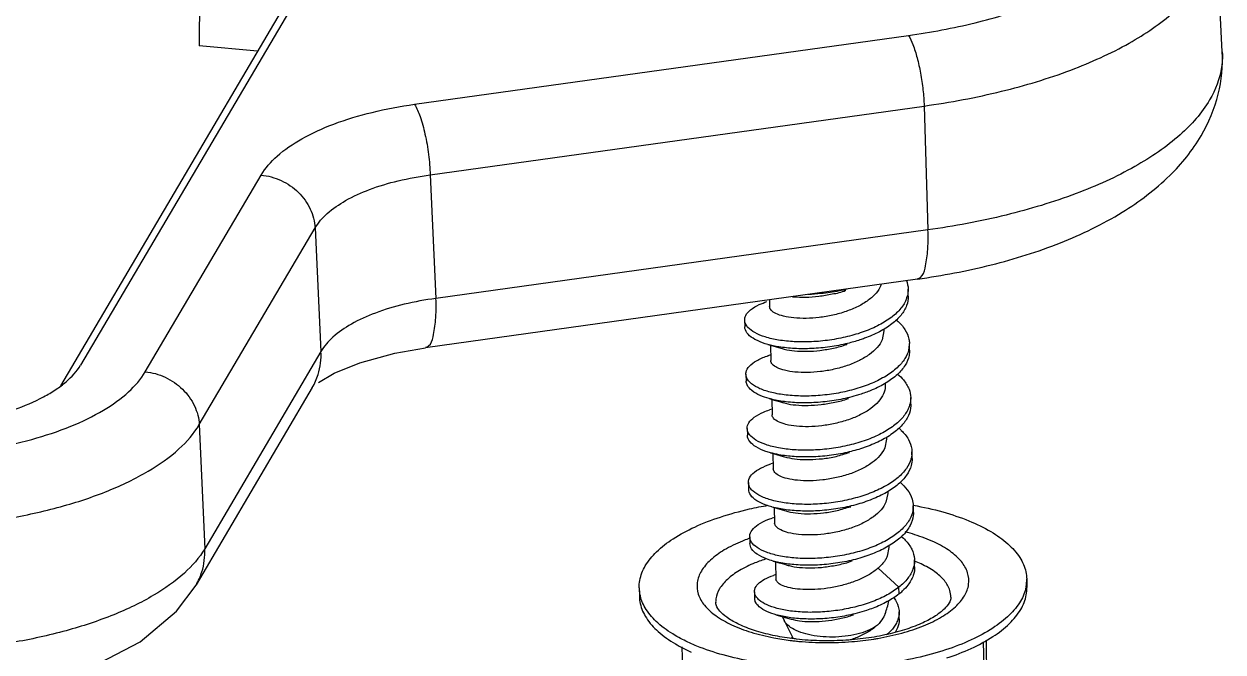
# Model space of a CAD drawing. Header units: millimetres. Extents: x 1690 to 2009, y -242 to -21.
# Drawn here: x 1804.66 to 1826.57, y -214.2 to -202.71 of the extents above; entities that cross this region are included whole.
import ezdxf

# ---------------------------------------------------------------- set-up
doc = ezdxf.new("R2010")
doc.units = ezdxf.units.MM
doc.layers.add('02___PRT_ALL_AXES', color=7, linetype='Continuous')
doc.layers.add('3_ALL_AXES', color=7, linetype='Continuous')

# ---------------------------------------------------------------- blocks, each defined once
blk = doc.blocks.new('u40')
at = {"color": 7, "linetype": 'Continuous'}
for p, q in [((-4.165, 46.543), (-15.194, 27.797)), ((-13.004, 35.909), (-13.031, 33.636)), ((5.667, 33.523), (5.549, 35.76)), ((-11.53, 34.269), (-15.561, 27.418)), ((-9.094, 32.566), (-0.068, 33.826)), ((-11.961, 33.536), (-13.031, 33.636)), ((-8.807, 31.275), (0.219, 32.535)), ((0.219, 32.535), (0.289, 30.269)), ((-14.014, 27.674), (-11.897, 31.272)), ((-8.807, 31.275), (-8.701, 29.015)), ((-13.026, 26.707), (-10.909, 30.305)), ((-10.909, 30.305), (-10.803, 28.045)), ((0.289, 30.269), (-8.701, 29.015)), ((0.097, 29.37), (-8.893, 28.115)), ((-0.07, 29.059), (-0.073, 29.183)), ((-3.061, 28.618), (-3.058, 28.494)), ((-0.515, 28.421), (-0.548, 28.261)), ((-0.047, 28.069), (-0.05, 28.193)), ((-10.803, 28.045), (-12.927, 24.435)), ((-2.586, 27.983), (-2.63, 27.968)), ((-3.037, 27.628), (-3.035, 27.504)), ((-10.961, 27.385), (-13.085, 23.775)), ((-0.024, 27.079), (-0.027, 27.203)), ((-2.562, 26.993), (-2.607, 26.978)), ((-13.026, 26.707), (-12.927, 24.435)), ((-3.014, 26.638), (-3.011, 26.514)), ((-0.469, 26.441), (-0.501, 26.281)), ((-0.001, 26.089), (-0.003, 26.213)), ((-2.539, 26.002), (-2.583, 25.988)), ((-2.991, 25.647), (-2.988, 25.524)), ((-0.446, 25.451), (-0.478, 25.291)), ((0.023, 25.099), (0.02, 25.223)), ((-2.516, 25.012), (-2.56, 24.998)), ((-2.968, 24.657), (-2.965, 24.534)), ((-0.423, 24.461), (-0.455, 24.3)), ((0.046, 24.109), (0.043, 24.232)), ((-2.492, 23.966), (-2.535, 23.95)), ((-0.243, 23.734), (-0.62, 24.084)), ((-13.086, 23.773), (-13.085, 23.775)), ((-0.24, 23.611), (-0.243, 23.734)), ((-2.88, 23.651), (-2.878, 23.528)), ((-0.235, 23.158), (-0.238, 23.281)), ((-2.278, 23.171), (-2.21, 23.152)), ((-2.184, 22.813), (-2.224, 22.797))]:
    blk.add_line(p, q, dxfattribs=at)
for points in [[(-10.85, 27.476), (-10.564, 27.646), (-10.095, 27.839), (-9.452, 28.016), (-8.893, 28.115)], [(-2.635, 28.173), (-2.545, 28.148), (-2.444, 28.119), (-2.377, 28.1)], [(-2.611, 27.183), (-2.522, 27.158), (-2.421, 27.129), (-2.353, 27.109)], [(-2.588, 26.193), (-2.499, 26.168), (-2.398, 26.139), (-2.33, 26.119)], [(-2.565, 25.203), (-2.476, 25.178), (-2.374, 25.149), (-2.307, 25.129)], [(-2.542, 24.213), (-2.452, 24.188), (-2.351, 24.159), (-2.284, 24.139)], [(-19.39, 21.701), (-18.373, 21.657), (-17.203, 21.726), (-16.055, 21.93), (-14.984, 22.276), (-14.104, 22.738), (-13.442, 23.296), (-13.086, 23.773)], [(-2.472, 23.225), (-2.381, 23.2), (-2.278, 23.171)]]:
    blk.add_lwpolyline(points, dxfattribs=at)
for centre, radius, start, end in [((-0.957, 29.416), 0.42, 336.8322, 340.4175), ((-0.573, 29.184), 0.501, 339.5355, 345.8385), ((-0.503, 28.183), 0.453, 346.3687, 1.2957), ((-2.748, 26.691), 0.278, 215.7769, 216.931), ((-0.471, 26.205), 0.468, 344.7823, 345.8768), ((-0.448, 24.231), 0.492, 341.0978, 345.8793), ((-0.945, 24.498), 1.133, 308.4657, 312.7785)]:
    blk.add_arc(centre, radius, start, end, dxfattribs=at)
for points, start_tangent, end_tangent in [([(-0.068, 33.826), (1.149, 34.057), (2.245, 34.393), (3.165, 34.818), (3.871, 35.313), (4.331, 35.857), (4.525, 36.425), (4.445, 36.994), (4.095, 37.538), (3.488, 38.033), (2.972, 38.318)], (0.990405, 0.138198), (-0.902788, 0.430087)), ([(0.219, 32.535), (1.634, 32.804), (2.902, 33.193), (3.968, 33.686), (4.786, 34.259), (5.319, 34.889), (5.544, 35.548), (5.548, 35.76)], (0.990405, 0.138198), (-0.057013, 0.998373)), ([(-0.068, 33.826), (0.014, 33.657), (0.09, 33.419), (0.153, 33.135), (0.198, 32.83), (0.219, 32.535)], (0.541472, -0.840719), (0.0308, -0.999526)), ([(0.097, 29.37), (1.446, 29.63), (2.709, 30.033), (3.839, 30.592), (4.706, 31.262), (5.281, 31.992), (5.593, 32.753), (5.667, 33.523)], (0.990405, 0.138198), (-0.052472, 0.998622)), ([(5.666, 33.523), (5.662, 33.31), (5.654, 33.245)], (0.057013, -0.998373), (-0.145205, -0.989402)), ([(5.654, 33.245), (5.434, 32.645), (4.897, 32.009), (4.072, 31.43), (2.996, 30.934), (1.716, 30.541), (0.289, 30.269)], (-0.145205, -0.989402), (-0.990405, -0.138198)), ([(-11.897, 31.272), (-11.606, 31.618), (-11.155, 31.934), (-10.568, 32.205), (-9.869, 32.419), (-9.094, 32.566)], (0.507462, 0.861674), (0.990392, 0.138291)), ([(-9.094, 32.566), (-8.992, 32.344), (-8.902, 32.022), (-8.837, 31.647), (-8.807, 31.275)], (0.541472, -0.840719), (0.0308, -0.999526)), ([(-11.897, 31.272), (-11.531, 31.172), (-11.216, 30.954), (-10.998, 30.65), (-10.909, 30.305)], (0.995635, -0.093332), (0.051375, -0.998679)), ([(-10.909, 30.305), (-10.69, 30.567), (-10.353, 30.805), (-9.914, 31.008), (-9.391, 31.167), (-8.807, 31.275)], (0.502926, 0.864329), (0.991038, 0.133579)), ([(0.095, 29.377), (0.153, 29.401), (0.235, 29.57), (0.282, 29.87), (0.289, 30.269)], (0.984903, 0.173109), (-0.0308, 0.999526)), ([(-0.571, 29.251), (-0.66, 29.112), (-0.802, 28.983), (-0.988, 28.87), (-1.208, 28.778), (-1.451, 28.709), (-1.698, 28.667), (-1.938, 28.651), (-2.162, 28.659), (-2.352, 28.691), (-2.492, 28.74), (-2.579, 28.803), (-2.606, 28.868)], (-0.393359, -0.919385), (-0.043029, 0.999074)), ([(-2.19, 29.049), (-2.17, 29.047), (-1.946, 29.039), (-1.706, 29.056), (-1.46, 29.098), (-1.217, 29.166), (-1.213, 29.168)], (0.99418, -0.107735), (0.944358, 0.32892)), ([(-1.19, 29.186), (-1.336, 29.153), (-1.666, 29.104), (-1.9, 29.088)], (-0.970526, -0.240997), (-0.999449, -0.03319)), ([(-0.106, 29.342), (-0.073, 29.188), (-0.073, 29.183)], (0.367099, -0.930182), (0.02273, -0.999742)), ([(-0.073, 29.183), (-0.087, 29.062)], (0.02273, -0.999742), (-0.244271, -0.969707)), ([(-8.701, 29.015), (-9.283, 28.908), (-9.808, 28.749), (-10.247, 28.546), (-10.585, 28.307), (-10.803, 28.045)], (-0.99135, -0.131245), (-0.50077, -0.865581)), ([(-8.894, 28.123), (-8.836, 28.146), (-8.755, 28.316), (-8.708, 28.616), (-8.701, 29.015)], (0.984898, 0.173133), (-0.0308, 0.999526)), ([(-3.06, 28.618), (-3.041, 28.702), (-2.952, 28.807), (-2.796, 28.902), (-2.653, 28.958)], (-0.005689, 0.999984), (0.950103, 0.311935)), ([(-0.104, 29.009), (-0.205, 28.836), (-0.374, 28.674), (-0.6, 28.53), (-0.874, 28.41), (-1.182, 28.317), (-1.508, 28.254), (-1.837, 28.223), (-2.153, 28.224), (-2.441, 28.254), (-2.686, 28.311), (-2.876, 28.391), (-3.002, 28.486)], (-0.349317, -0.937005), (-0.665037, 0.74681)), ([(-0.07, 29.059), (-0.101, 28.886), (-0.202, 28.712), (-0.371, 28.55), (-0.597, 28.406), (-0.871, 28.286), (-0.955, 28.257)], (0.02273, -0.999742), (-0.949855, -0.312692)), ([(-3.022, 28.512), (-3.058, 28.592), (-3.06, 28.618)], (-0.580576, 0.814206), (-0.005689, 0.999984)), ([(-2.635, 28.173), (-2.683, 28.188), (-2.873, 28.267), (-2.999, 28.363), (-3.055, 28.468), (-3.057, 28.494)], (-0.963285, 0.268482), (-0.005689, 0.999984)), ([(-3.002, 28.486), (-3.022, 28.512)], (-0.665037, 0.74681), (-0.580576, 0.814206)), ([(-0.293, 28.626), (-0.273, 28.609), (-0.131, 28.446), (-0.059, 28.272), (-0.05, 28.193)], (0.764367, -0.644781), (0.022502, -0.999747)), ([(-0.063, 28.076), (-0.132, 27.916), (-0.273, 27.749), (-0.477, 27.597), (-0.732, 27.466), (-1.028, 27.361), (-1.348, 27.286), (-1.678, 27.242), (-2.002, 27.23), (-2.303, 27.248), (-2.567, 27.295), (-2.781, 27.365), (-2.935, 27.455), (-3.005, 27.529)], (-0.235573, -0.971857), (-0.541558, 0.840663)), ([(-0.955, 28.257), (-1.179, 28.193), (-1.505, 28.13), (-1.834, 28.099), (-2.151, 28.1), (-2.438, 28.131), (-2.635, 28.173)], (-0.949855, -0.312692), (-0.963285, 0.268482)), ([(-0.548, 28.261), (-0.637, 28.121), (-0.779, 27.993), (-0.965, 27.88), (-1.185, 27.788), (-1.429, 27.719), (-1.677, 27.677), (-1.917, 27.661), (-2.141, 27.669), (-2.33, 27.701), (-2.47, 27.751), (-2.556, 27.813), (-2.583, 27.878)], (-0.393359, -0.919385), (-0.043267, 0.999064)), ([(-2.377, 28.1), (-2.338, 28.089), (-2.148, 28.057), (-1.924, 28.049), (-1.684, 28.065), (-1.437, 28.108), (-1.194, 28.176), (-1.189, 28.178)], (0.957805, -0.287417), (0.944357, 0.328923)), ([(-0.047, 28.069), (-0.056, 27.969), (-0.129, 27.793), (-0.27, 27.625), (-0.474, 27.473), (-0.73, 27.342), (-0.931, 27.267)], (0.022502, -0.999747), (-0.94993, -0.312463)), ([(-10.961, 27.385), (-10.855, 27.625), (-10.803, 28.045)], (0.506094, 0.862478), (-0.051375, 0.998679)), ([(-3.037, 27.628), (-3.034, 27.666), (-2.975, 27.774), (-2.845, 27.875), (-2.652, 27.961), (-2.63, 27.968)], (-0.036816, 0.999322), (0.949728, 0.313077)), ([(-19.496, 26.166), (-18.627, 26.123), (-17.745, 26.155), (-16.888, 26.262), (-16.087, 26.438), (-15.374, 26.678), (-14.777, 26.972), (-14.317, 27.309), (-14.014, 27.674)], (0.995641, -0.093265), (0.507329, 0.861752)), ([(-19.215, 26.691), (-18.483, 26.659), (-17.744, 26.701), (-17.044, 26.811), (-16.406, 26.986), (-15.872, 27.216), (-15.648, 27.349), (-15.459, 27.492), (-15.194, 27.797)], (0.995635, -0.093332), (0.507097, 0.861889)), ([(-14.014, 27.674), (-13.648, 27.574), (-13.333, 27.356), (-13.115, 27.052), (-13.026, 26.707)], (0.995635, -0.093332), (0.051375, -0.998679)), ([(-3.005, 27.529), (-3.02, 27.557), (-3.037, 27.628)], (-0.541558, 0.840663), (-0.036816, 0.999322)), ([(-0.265, 27.631), (-0.159, 27.525), (-0.057, 27.355), (-0.027, 27.203)], (0.761136, -0.648592), (0.025968, -0.999663)), ([(-2.611, 27.183), (-2.778, 27.241), (-2.932, 27.331), (-3.017, 27.434), (-3.034, 27.504)], (-0.963692, 0.267016), (-0.036816, 0.999322)), ([(-0.492, 27.431), (-0.492, 27.406), (-0.524, 27.271)], (0.02522, -0.999682), (-0.393359, -0.919385)), ([(-0.931, 27.267), (-1.025, 27.238), (-1.345, 27.162), (-1.675, 27.118), (-1.999, 27.106), (-2.3, 27.124), (-2.564, 27.171), (-2.611, 27.183)], (-0.94993, -0.312463), (-0.963692, 0.267016)), ([(-0.524, 27.271), (-0.614, 27.131), (-0.755, 27.003), (-0.942, 26.89), (-1.161, 26.798), (-1.405, 26.729), (-1.652, 26.687), (-1.892, 26.67), (-2.116, 26.679), (-2.306, 26.711), (-2.445, 26.76), (-2.532, 26.823), (-2.56, 26.887)], (-0.393359, -0.919385), (-0.043039, 0.999073)), ([(-2.353, 27.11), (-2.316, 27.099), (-2.127, 27.067), (-1.903, 27.059), (-1.663, 27.075), (-1.415, 27.117), (-1.171, 27.186), (-1.166, 27.188)], (0.957834, -0.287321), (0.944358, 0.328921)), ([(-0.027, 27.203), (-0.027, 27.177), (-0.04, 27.083)], (0.025968, -0.999663), (-0.243366, -0.969934)), ([(-3.014, 26.638), (-2.985, 26.74), (-2.884, 26.844), (-2.716, 26.937), (-2.607, 26.978)], (-0.015074, 0.999886), (0.94992, 0.312492)), ([(-0.04, 27.083), (-0.07, 26.999), (-0.183, 26.827), (-0.362, 26.667), (-0.598, 26.527), (-0.878, 26.411), (-1.19, 26.323), (-1.518, 26.266), (-1.846, 26.241), (-2.159, 26.247), (-2.44, 26.282), (-2.676, 26.343), (-2.856, 26.426), (-2.97, 26.524)], (-0.243366, -0.969934), (-0.600828, 0.799379)), ([(-0.024, 27.079), (-0.024, 27.054), (-0.067, 26.875), (-0.18, 26.703), (-0.359, 26.544), (-0.595, 26.404), (-0.875, 26.288), (-0.908, 26.276)], (0.025968, -0.999663), (-0.949871, -0.312642)), ([(-19.726, 24.863), (-18.661, 24.815), (-17.584, 24.858), (-16.537, 24.99), (-15.56, 25.207), (-14.689, 25.499), (-13.959, 25.856), (-13.398, 26.264), (-13.026, 26.707)], (0.996042, -0.088883), (0.511361, 0.859366)), ([(-2.974, 26.528), (-3.014, 26.631), (-3.014, 26.638)], (-0.584603, 0.81132), (-0.015074, 0.999886)), ([(-2.588, 26.193), (-2.673, 26.219), (-2.853, 26.302), (-2.967, 26.4), (-3.011, 26.507), (-3.011, 26.514)], (-0.963371, 0.268171), (-0.015074, 0.999886)), ([(-0.246, 26.645), (-0.198, 26.602), (-0.068, 26.437), (-0.007, 26.261), (-0.004, 26.213)], (0.764263, -0.644905), (0.020615, -0.999787)), ([(-0.02, 26.082), (-0.105, 25.907), (-0.257, 25.741), (-0.471, 25.593), (-0.734, 25.466), (-1.035, 25.366), (-1.358, 25.296), (-1.688, 25.257), (-2.009, 25.25), (-2.305, 25.274), (-2.561, 25.325), (-2.765, 25.399), (-2.908, 25.491), (-2.957, 25.546)], (-0.262489, -0.964935), (-0.563507, 0.826111)), ([(-0.908, 26.276), (-1.187, 26.2), (-1.515, 26.142), (-1.843, 26.117), (-2.156, 26.123), (-2.437, 26.158), (-2.588, 26.193)], (-0.949871, -0.312642), (-0.963371, 0.268171)), ([(-0.501, 26.281), (-0.591, 26.141), (-0.732, 26.012), (-0.918, 25.899), (-1.138, 25.807), (-1.383, 25.739), (-1.631, 25.696), (-1.871, 25.68), (-2.095, 25.689), (-2.284, 25.721), (-2.423, 25.77), (-2.509, 25.833), (-2.537, 25.897)], (-0.393359, -0.919385), (-0.04328, 0.999063)), ([(-2.33, 26.119), (-2.291, 26.109), (-2.102, 26.077), (-1.877, 26.069), (-1.638, 26.085), (-1.391, 26.127), (-1.147, 26.196), (-1.143, 26.197)], (0.957807, -0.287413), (0.944357, 0.328923)), ([(-0.001, 26.089), (-0.017, 25.959), (-0.102, 25.783), (-0.254, 25.618), (-0.468, 25.469), (-0.731, 25.342), (-0.885, 25.286)], (0.020615, -0.999787), (-0.949892, -0.312578)), ([(-0.004, 26.213), (-0.018, 26.091)], (0.020615, -0.999787), (-0.244009, -0.969773)), ([(-2.99, 25.647), (-2.982, 25.705), (-2.911, 25.812), (-2.77, 25.91), (-2.583, 25.988)], (-0.021321, 0.999773), (0.95003, 0.312158)), ([(-2.957, 25.546), (-2.981, 25.595), (-2.99, 25.647)], (-0.563507, 0.826111), (-0.021321, 0.999773)), ([(-0.221, 25.654), (-0.09, 25.517), (0, 25.345), (0.02, 25.223)], (0.763637, -0.645645), (0.025942, -0.999663)), ([(-2.565, 25.203), (-2.762, 25.275), (-2.905, 25.367), (-2.979, 25.472), (-2.987, 25.524)], (-0.963544, 0.26755), (-0.021321, 0.999773)), ([(-0.885, 25.286), (-1.032, 25.242), (-1.355, 25.172), (-1.685, 25.134), (-2.006, 25.127), (-2.302, 25.15), (-2.558, 25.201), (-2.565, 25.203)], (-0.949892, -0.312578), (-0.963544, 0.26755)), ([(-0.478, 25.291), (-0.568, 25.15), (-0.709, 25.022), (-0.895, 24.909), (-1.116, 24.817), (-1.361, 24.748), (-1.61, 24.706), (-1.85, 24.69), (-2.074, 24.699), (-2.263, 24.731), (-2.401, 24.781), (-2.486, 24.843), (-2.514, 24.907)], (-0.393359, -0.919385), (-0.043582, 0.99905)), ([(-2.307, 25.129), (-2.27, 25.119), (-2.081, 25.087), (-1.857, 25.078), (-1.617, 25.095), (-1.369, 25.137), (-1.124, 25.206), (-1.12, 25.207)], (0.957836, -0.287316), (0.944358, 0.328921)), ([(0.02, 25.223), (0.017, 25.166), (0.006, 25.104)], (0.025942, -0.999663), (-0.240843, -0.970564)), ([(-2.968, 24.657), (-2.968, 24.669), (-2.926, 24.778), (-2.813, 24.881), (-2.635, 24.971), (-2.56, 24.998)], (-0.035882, 0.999356), (0.949717, 0.313108)), ([(0.006, 25.104), (-0.038, 24.989), (-0.163, 24.818), (-0.352, 24.662), (-0.596, 24.525), (-0.883, 24.414), (-1.199, 24.331), (-1.528, 24.279), (-1.855, 24.259), (-2.163, 24.27), (-2.437, 24.31), (-2.664, 24.375), (-2.834, 24.461), (-2.936, 24.561)], (-0.240843, -0.970564), (-0.526646, 0.850085)), ([(0.022, 25.099), (0.02, 25.043), (-0.035, 24.865), (-0.16, 24.694), (-0.349, 24.538), (-0.593, 24.402), (-0.862, 24.296)], (0.025942, -0.999663), (-0.949931, -0.31246)), ([(-2.936, 24.561), (-2.968, 24.657)], (-0.526646, 0.850085), (-0.035882, 0.999356)), ([(-0.199, 24.664), (-0.125, 24.594), (-0.006, 24.427), (0.042, 24.251), (0.043, 24.232)], (0.763518, -0.645787), (0.021322, -0.999773)), ([(-12.927, 24.435), (-13.299, 23.994)], (-0.513454, -0.858117), (-0.739732, -0.672901)), ([(-13.085, 23.775), (-12.979, 24.015), (-12.927, 24.435)], (0.50675, 0.862093), (-0.051375, 0.998679)), ([(-2.542, 24.213), (-2.662, 24.252), (-2.831, 24.337), (-2.934, 24.437), (-2.965, 24.534)], (-0.963555, 0.267509), (-0.035882, 0.999356)), ([(-0.862, 24.296), (-0.88, 24.29), (-1.196, 24.207), (-1.525, 24.156), (-1.852, 24.136), (-2.16, 24.147), (-2.434, 24.187), (-2.542, 24.213)], (-0.949931, -0.31246), (-0.963555, 0.267509)), ([(-2.284, 24.139), (-2.249, 24.129), (-2.06, 24.097), (-1.836, 24.088), (-1.596, 24.104), (-1.347, 24.146), (-1.102, 24.215), (-1.097, 24.217)], (0.957865, -0.28722), (0.944359, 0.328918)), ([(-0.455, 24.3), (-0.495, 24.226), (-0.55, 24.154), (-0.62, 24.084)], (-0.393359, -0.919385), (-0.751761, -0.659436)), ([(0.046, 24.109), (0.02, 23.948), (-0.077, 23.773), (-0.176, 23.666)], (0.021322, -0.999773), (-0.733145, -0.680072)), ([(0.043, 24.232), (0.029, 24.111)], (0.021322, -0.999773), (-0.243822, -0.96982)), ([(-13.299, 23.994), (-13.86, 23.587), (-14.59, 23.231), (-15.461, 22.939), (-16.438, 22.723), (-17.486, 22.59), (-18.562, 22.545), (-19.627, 22.591)], (-0.739732, -0.672901), (-0.996237, 0.086673)), ([(-2.88, 23.651), (-2.875, 23.695), (-2.817, 23.792), (-2.696, 23.88), (-2.535, 23.95)], (-0.03007, 0.999548), (0.946038, 0.324057)), ([(-0.62, 24.084), (-0.78, 23.969), (-0.975, 23.871), (-1.197, 23.791), (-1.432, 23.735), (-1.667, 23.701), (-1.892, 23.69), (-2.097, 23.701), (-2.265, 23.73), (-2.39, 23.774), (-2.467, 23.83), (-2.489, 23.883)], (-0.751761, -0.659436), (-0.055053, 0.998483)), ([(0.017, 24.072), (-0.08, 23.897), (-0.243, 23.734)], (-0.32384, -0.946112), (-0.782229, -0.622991)), ([(-0.243, 23.734), (-0.457, 23.594), (-0.716, 23.475), (-1.009, 23.382), (-1.32, 23.317), (-1.636, 23.282), (-1.942, 23.276), (-2.222, 23.299), (-2.465, 23.346), (-2.659, 23.415), (-2.796, 23.5), (-2.845, 23.553)], (-0.782229, -0.622991), (-0.583274, 0.812276)), ([(-2.845, 23.553), (-2.868, 23.595), (-2.88, 23.651)], (-0.583274, 0.812276), (-0.03007, 0.999548)), ([(-2.472, 23.225), (-2.656, 23.291), (-2.793, 23.376), (-2.866, 23.471), (-2.877, 23.528)], (-0.964452, 0.264258), (-0.03007, 0.999548)), ([(-0.24, 23.611), (-0.454, 23.47), (-0.713, 23.352), (-0.834, 23.309)], (-0.782229, -0.622991), (-0.950199, -0.311643)), ([(-0.339, 23.546), (-0.329, 23.532), (-0.254, 23.383), (-0.238, 23.281)], (0.609084, -0.793106), (0.025548, -0.999674)), ([(-0.834, 23.309), (-1.006, 23.259), (-1.317, 23.194), (-1.633, 23.158), (-1.939, 23.153), (-2.219, 23.175), (-2.462, 23.223), (-2.472, 23.225)], (-0.950199, -0.311643), (-0.964452, 0.264258)), ([(-2.21, 23.152), (-2.057, 23.12), (-1.863, 23.105), (-1.644, 23.112), (-1.412, 23.142), (-1.18, 23.195), (-1.069, 23.23)], (0.959621, -0.281295), (0.945013, 0.327032)), ([(-0.492, 23.249), (-0.551, 23.139), (-0.668, 23.013)], (-0.344079, -0.938941), (-0.764294, -0.644868)), ([(-0.238, 23.281), (-0.24, 23.23), (-0.253, 23.163)], (0.025548, -0.999674), (-0.274749, -0.961516)), ([(-0.668, 23.013), (-0.82, 22.935), (-1.01, 22.875), (-1.226, 22.837), (-1.455, 22.822), (-1.683, 22.833), (-1.895, 22.867), (-2.079, 22.924), (-2.223, 23), (-2.318, 23.089), (-2.339, 23.124)], (-0.834755, -0.550621), (-0.446163, 0.894952)), ([(-0.668, 23.013), (-0.833, 22.9), (-1.03, 22.807), (-1.13, 22.771)], (-0.764294, -0.644868), (-0.950027, -0.312168)), ([(-0.253, 23.163), (-0.287, 23.079), (-0.39, 22.936), (-0.467, 22.864)], (-0.274749, -0.961516), (-0.768192, -0.64022)), ([(-0.235, 23.158), (-0.237, 23.106), (-0.284, 22.955), (-0.313, 22.904)], (0.025548, -0.999674), (-0.549034, -0.8358))]:
    blk.add_spline(points, degree=3, dxfattribs=dict(at, start_tangent=start_tangent, end_tangent=end_tangent))
at = {"layer": '02___PRT_ALL_AXES', "color": 7, "linetype": 'Continuous'}
for p, q in [((2.094, 23.886), (2.097, 23.731)), ((-4.988, 23.72), (-4.985, 23.565)), ((-4.211, 22.641), (-4.144, 20.74)), ((1.358, 20.525), (1.306, 22.738)), ((1.353, 22.764), (1.375, 20.949))]:
    blk.add_line(p, q, dxfattribs=at)
for centre, radius, start, end in [((-1.856, 21.505), 3.316, 109.6212, 110.0827), ((-1.841, 21.464), 3.359, 109.4488, 109.6218), ((-0.809, 22.062), 2.313, 68.3197, 68.5642), ((1.404, 23.87), 0.689, 349.6992, 1.3376), ((-4.302, 23.736), 0.687, 181.3, 192.1969), ((1.412, 23.868), 0.681, 348.9231, 349.6689), ((-4.308, 23.735), 0.68, 192.2327, 193.7951), ((-1.603, 27.762), 5.039, 262.8599, 263.6273)]:
    blk.add_arc(centre, radius, start, end, dxfattribs=at)
for points, start_tangent, end_tangent in [([(-4.876, 24.124), (-4.671, 24.38), (-4.367, 24.62), (-3.974, 24.835), (-3.505, 25.018), (-2.973, 25.165), (-2.632, 25.233)], (0.507097, 0.861889), (0.985284, 0.170923)), ([(0.021, 25.233), (0.56, 25.111), (1.037, 24.948), (1.438, 24.751), (1.751, 24.525), (1.966, 24.278), (2.078, 24.015), (2.093, 23.886)], (0.984292, -0.176547), (0.023068, -0.999734)), ([(-2.994, 24.619), (-3.103, 24.577), (-3.433, 24.415), (-3.686, 24.229), (-3.852, 24.028)], (-0.939194, -0.343387), (-0.507097, -0.861889)), ([(0.957, 23.577), (1.032, 23.787), (1.013, 23.998), (0.899, 24.203), (0.694, 24.391), (0.407, 24.557), (0.049, 24.694), (-0.127, 24.744)], (0.507097, 0.861889), (-0.969125, 0.246569)), ([(-4.988, 23.72), (-4.977, 23.859), (-4.876, 24.124)], (-0.023068, 0.999734), (0.507097, 0.861889)), ([(-2.659, 24.255), (-2.872, 24.178), (-3.157, 24.038), (-3.377, 23.877), (-3.522, 23.702)], (-0.952926, -0.303203), (-0.507097, -0.861889)), ([(0.709, 23.55), (0.689, 23.677), (0.59, 23.854), (0.412, 24.017), (0.164, 24.16), (0.046, 24.212)], (-0.009294, 0.999957), (-0.929258, 0.369431)), ([(-3.852, 24.028), (-3.927, 23.819), (-3.908, 23.607), (-3.794, 23.403), (-3.589, 23.214), (-3.302, 23.048), (-2.944, 22.911), (-2.528, 22.809), (-2.229, 22.762)], (-0.507097, -0.861889), (0.992242, -0.124324)), ([(-3.522, 23.702), (-3.587, 23.52), (-3.59, 23.449)], (-0.507097, -0.861889), (0.043759, -0.999042)), ([(2.081, 23.738), (1.981, 23.481)], (-0.192115, -0.981372), (-0.507097, -0.861889)), ([(2.047, 23.456), (2.086, 23.594), (2.097, 23.731)], (0.361873, 0.932227), (-0.023263, 0.999729)), ([(-4.985, 23.565), (-4.969, 23.434), (-4.857, 23.172), (-4.641, 22.924), (-4.327, 22.699), (-4.036, 22.549)], (0.023263, -0.999729), (0.912438, -0.409215)), ([(-4.198, 22.78), (-4.333, 22.854), (-4.646, 23.08), (-4.861, 23.328), (-4.969, 23.572)], (-0.887976, 0.45989), (-0.238401, 0.971167)), ([(1.981, 23.481), (1.776, 23.226), (1.472, 22.986), (1.08, 22.771), (0.61, 22.587), (0.078, 22.441), (-0.501, 22.336), (-1.108, 22.275), (-1.726, 22.261), (-2.336, 22.294), (-2.918, 22.373), (-3.455, 22.495), (-3.932, 22.657), (-4.198, 22.78)], (-0.507097, -0.861889), (-0.887976, 0.45989)), ([(-2.157, 22.79), (-2.501, 22.845), (-2.846, 22.932), (-3.131, 23.04), (-3.347, 23.157), (-3.491, 23.273), (-3.568, 23.374), (-3.59, 23.449)], (-0.992866, 0.119236), (-0.041223, 0.99915)), ([(0.676, 23.446), (0.585, 23.335), (0.428, 23.211), (0.199, 23.085), (-0.097, 22.969), (-0.449, 22.871), (-0.844, 22.801), (-1.264, 22.762), (-1.693, 22.756), (-2.111, 22.784), (-2.157, 22.79)], (-0.507097, -0.861889), (-0.992866, 0.119236)), ([(-0.698, 22.786), (-0.628, 22.798), (-0.186, 22.896), (0.208, 23.028), (0.538, 23.191), (0.791, 23.377), (0.957, 23.577)], (0.987921, 0.154955), (0.507097, 0.861889)), ([(0.709, 23.55), (0.707, 23.521), (0.696, 23.486), (0.676, 23.446)], (0.005604, -0.999984), (-0.507097, -0.861889)), ([(1.984, 23.327), (2.047, 23.456)], (0.507097, 0.861889), (0.361873, 0.932227)), ([(0.636, 22.44), (1.081, 22.615), (1.474, 22.83), (1.778, 23.069), (1.984, 23.327)], (0.948306, 0.317359), (0.507097, 0.861889)), ([(-2.162, 22.754), (-2.07, 22.744), (-1.588, 22.721), (-1.101, 22.739), (-0.698, 22.786)], (0.993818, -0.111024), (0.987921, 0.154955))]:
    blk.add_spline(points, degree=3, dxfattribs=dict(at, start_tangent=start_tangent, end_tangent=end_tangent))
at = {"layer": '3_ALL_AXES', "color": 7, "linetype": 'Continuous'}
for p, q in [((-2.609, 28.992), (-2.606, 28.868)), ((-0.516, 28.458), (-0.515, 28.421)), ((-2.59, 28.161), (-2.583, 27.878)), ((-0.493, 27.463), (-0.492, 27.431)), ((-2.567, 27.171), (-2.56, 26.887)), ((-0.47, 26.478), (-0.469, 26.441)), ((-2.543, 26.18), (-2.537, 25.897)), ((-0.447, 25.484), (-0.446, 25.451)), ((-2.52, 25.19), (-2.514, 24.907)), ((-0.423, 24.497), (-0.423, 24.461)), ((-2.497, 24.2), (-2.49, 23.883)), ((-2.339, 23.124), (-2.175, 22.794))]:
    blk.add_line(p, q, dxfattribs=at)
for centre, radius, start, end in [((-1.809, 23.732), 1.403, 339.8704, 349.8549), ((-1.093, 23.744), 1.392, 203.1997, 206.4909)]:
    blk.add_arc(centre, radius, start, end, dxfattribs=at)

msp = doc.modelspace()

# ---------------------------------------------------------------- block references
msp.add_blockref('u40', (1820.885, -236.748))

doc.saveas('drawing.dxf')
